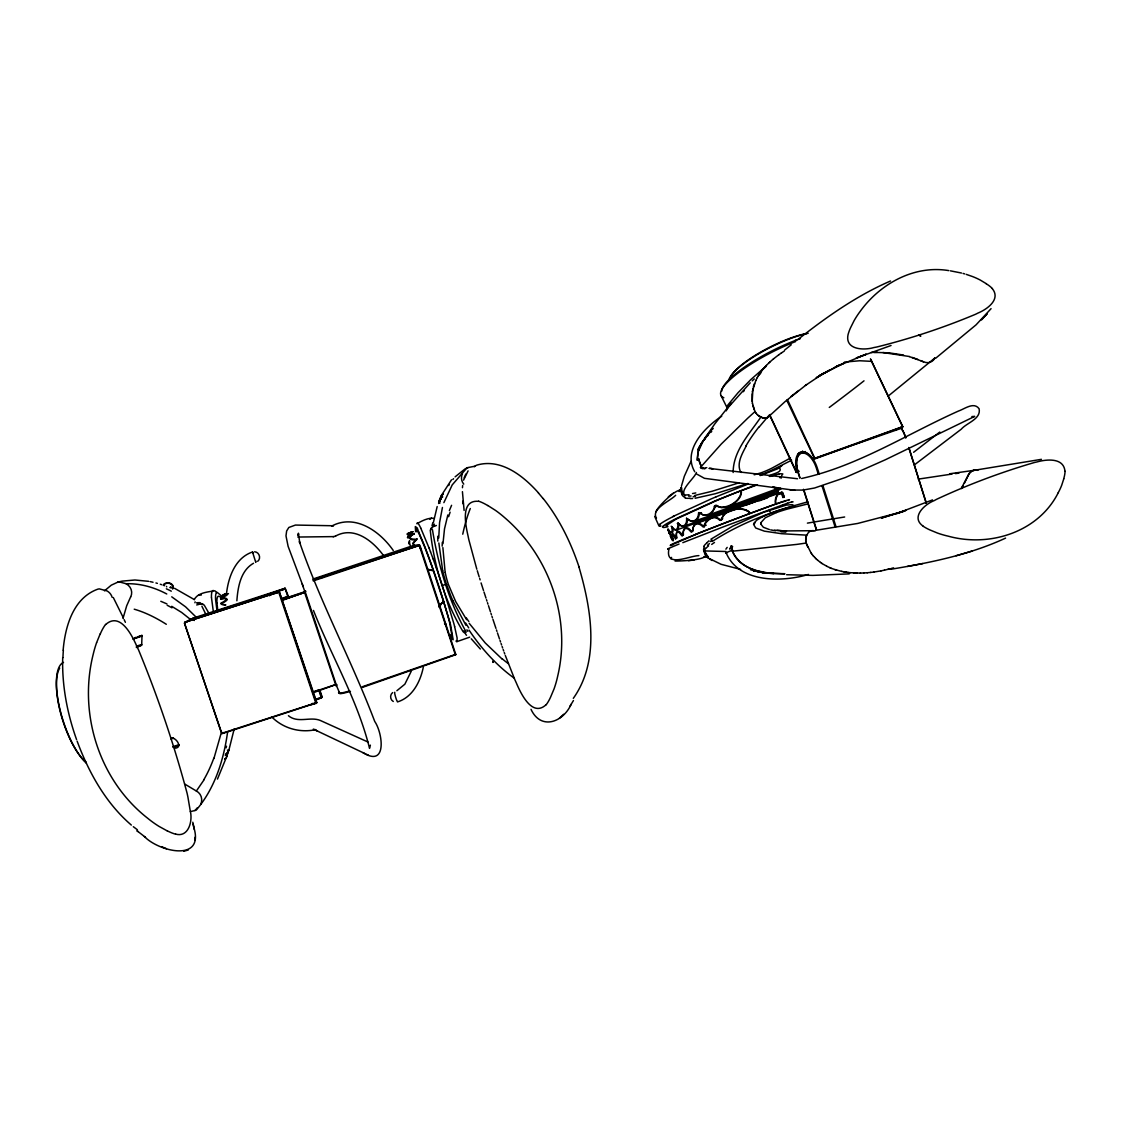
<?xml version="1.0" encoding="UTF-8"?>
<svg xmlns="http://www.w3.org/2000/svg" width="1121" height="1121" viewBox="0 0 1121 1121"><rect width="100%" height="100%" fill="white"/><g stroke="black" fill="none" stroke-linecap="round" stroke-linejoin="round"><path stroke-width="1.5" d="M282.254 598.81L288.447 596.456L285.07 588.203L287.943 596.961L288.377 596.064M136.342 646.985L141.666 645.15L142.017 635.467M678.457 523.157L677.294 523.493L678.107 523.213M278.639 591.902L315.982 703.568L316.837 702.573L279.213 591.524L316.528 702.895L315.674 702.657M716.585 505.963C724.881 510.503 741.724 501.381 741.107 490.802M62.706 657.621C61.893 685.52 67.218 713.418 76.592 739.636M184.853 622.351L279.269 591.832L184.895 622.267L184.447 623.164L221.888 733.723L316.528 702.895L314.623 703.764A20.038 1.822 -18.8 0 1 308.976 705.151M698.915 512.535L703.806 515.282L708.038 515.184L780.65 489.12L780.51 488.195M432.44 529.658C438.213 564.9 448.638 600.968 466.238 632.16M672.67 540.588L673.161 539.776M416.928 538.837L416.381 539.958L416.802 538.64M221.047 604.023L225.839 604.92L222.084 604.611L221.608 603.294M315.646 700.022A20.038 1.822 -18.8 0 1 321.335 697.935L322.077 696.814L319.751 689.835M442.977 543.685L444.505 528.874L447.84 514.959M870.751 359.309L902.811 426.681L901.508 428.236L812.739 459.078L902.811 426.583M784.154 497.374L783.243 495.328A9.262 1.653 71.9 0 1 783.831 496.449M659.694 526.043L658.812 525.637L659.737 524.278M144.413 836.532C158.551 851.498 204.779 862.848 193.793 827.256L194.073 828.811L192.812 822.225M704.352 526.786C704.016 520.256 713.545 513.53 719.892 519.541M752.051 393.807L752.401 403.504M194.886 840.288L195.124 837.205M236.867 600.786C237.848 587.25 240.595 570.547 253.528 563.26M805.831 538.977L805.733 541.527M63.14 650.194C65.144 626.737 73.103 598.194 97.555 589.254A7.903 7.581 -13.9 0 1 99.349 588.889L106.999 590.907A11.364 10.93 -15.3 0 1 112.156 597.339M462.455 487.719L462.665 485.435M416.914 523.787C420.935 521.335 428.53 517.271 434.149 518.406M692.876 530.85A10.341 6.502 69.9 0 1 696.197 523.535A10.341 6.502 69.9 0 1 703.456 526.394C705.151 523.339 712.199 513.082 719.514 520.004M871.76 361.368L859.737 360.752L844.435 362.097M753.522 524.306L755.708 527.991L764.312 531.144L781.435 533.68L806.7 535.151L806.083 537.015M680.671 490.522L681.4 487.369M412.906 531.69L407.105 534.325L408.576 534.297M805.901 538.472L805.649 540.518M227.633 731.705C223.85 759.52 214.896 788.357 196.427 809.852A7.076 6.852 -71 0 1 194.956 810.525L190.402 811.59C192.686 821.104 188.58 837.625 175.759 834.136M656.093 511.68C656.766 507.154 680.125 484.678 681.162 491.685A11.855 8.716 75.1 0 0 682.143 494.907M226.526 593.415C228.376 576.993 235.396 557.669 252.519 552.008C252.996 552.233 253.122 552.919 253.388 553.354M805.775 538.5L806.083 537.491M433.351 522.652L437.19 506.552M752.177 392.07L755.82 380.467M430.268 530.037C433.785 565.152 444.841 601.613 463.211 631.88M673.441 540.308A10.047 1.71 68.9 0 1 672.53 533.722A10.047 1.71 68.9 0 1 676.103 538.5L676.033 537.968M714.792 505.711A1.457 1.317 72.9 0 0 714.385 506.454C713.867 513.11 704.899 517.888 700.036 513.082M432.117 525.413L432.748 522.975M720.453 520.382A1.457 1.317 72.6 0 1 719.668 520.116L719.99 519.752A1.415 1.415 0 0 0 721.756 518.981C724.46 508.878 737.87 506.832 746.46 510.125M438.801 503.427L440.987 496.785M439.138 501.423L440.959 497.178M440.637 498.509L440.455 499.363L440.623 498.607M679.116 491.587L679.48 490.045A2.985 2.929 15 0 0 681.246 487.663M394.802 692.26C393.695 691.153 396.988 702.573 397.38 701.2M701.438 512.647L698.831 513.558L699.798 512.815M805.859 537.996L806.475 536.048M440.525 499.153L440.413 499.63M220.977 733.779L213.901 758.553M752.962 388.469L752.177 401.444M440.399 499.728L440.343 499.966M227.059 755.148L228.768 749.935M234.219 728.846L228.866 750.215M227.017 755.358L226.974 755.736M123.002 618.442L126.687 605.802L130.667 596.834M227.045 755.442L228.642 750.215L227.395 750.075M463.548 480.138L468.088 470.89M698.229 451.539L697.234 460.297M442.445 507.463L439.572 522.624L438.731 538.038M423.276 667.359C420.347 681.708 412.458 697.346 397.437 701.942M438.857 501.605L438.619 503.455M783.649 496.687L782.99 496.953L783.999 496.757M440.231 500.414L440.245 500.246A27.142 1.485 -79.7 0 1 439.67 501.605M760.669 522.932L765.265 517.804L776.377 512.577M440.231 500.302L440.007 501.045M1063.787 478.807L1061.727 485.183A91.333 72.991 48.4 0 1 1058.28 492.623M438.872 501.521L438.9 501.437A563.527 137.771 62.9 0 1 440.679 497.079M681.442 486.052L684.328 476.257L691.068 461.277M698.621 450.81L703.189 440.903L711.359 430.618M753.326 386.871L754.503 383.55M441.198 495.93L441.912 495.216M443.874 502.642L452.225 484.889L466.63 468.228A6.824 6.6 -61.6 0 1 468.06 467.569L474.659 466.238M902.811 426.751L813.44 459.428L814.617 457.858L787.587 399.833M441.184 496.337L441.926 494.851M778.675 488.181L726.898 507.168L721.335 507.673L716.795 505.893A1.415 1.415 0 0 0 715.016 506.566L714.469 506.454M217.46 779.095L226.862 756.171L226.344 757.642M96.602 642.683L100.259 633.701M411.253 671.227L404.849 684.202L396.876 690.718M439.236 607.148L440.189 604.99M449.381 510.545L451.581 505.305M685.057 495.818C679.074 490.045 694.179 478.779 696.435 472.502M704.17 546.726L703.596 549.402A4.666 3.419 67.2 0 0 703.848 551.084A11.883 8.772 67.5 0 0 705.165 554.194C709.579 560.038 679.466 561.215 675.038 561.018M228.628 750.916L227.045 753.186M465.846 474.029L464.122 477.84M370.378 745.157L369.538 748.366C357.641 700.177 331.606 656.472 313.46 610.441M438.9 606.713L439.852 604.822M977.596 470.316A9.192 8.436 81.4 0 0 968.222 475.206L961.272 488.49M968.376 475.192L964.326 483.347M228.32 751.112L227.031 752.948M675.865 538.556L676.257 537.618M671.143 526.225L672.082 526.73M755.736 380.551L757.376 377.469M298.62 534.255L297.99 535.53L298.41 533.204L299.811 543.195L299.391 541.611C320.55 603.126 351.686 660.661 374.736 721.462C382.807 733.148 387.334 767.927 362.896 752.611M673.189 544.245L695.721 534.465M194.269 599.637C197.744 592.491 208.352 591.958 214.742 590.753A112.142 11.21 71.7 0 1 216.619 592.519M409.375 540.939L409.74 543.937M441.366 495.468L451.525 479.774M705.221 548.183L704.759 550.929L726.002 551.504M698.915 447.503L701.998 442.767M1058.294 492.637C1038.48 532.251 989.591 547.524 948.464 536.23A94.626 76.396 48.2 0 1 937.492 533.064L930.22 530.065A42.78 34.849 49.2 0 1 923.242 526.31M780.65 489.12L779.698 488.308M670.232 536.188L672.684 539.411M746.278 445.822C742.368 453.501 736.665 462.637 740.308 471.366A157.164 32.495 -25.6 0 0 741.401 472.473M682.591 535.628L682.703 534.913M700.513 445.093L699.154 447.517A37.946 32.943 56.2 0 0 697.851 450.152M757.278 377.567L758.216 376.025M203.854 780.076L196.371 791.02A10.145 9.865 -70.5 0 1 200.771 804.233M753.901 523.171L756.829 520.102L762.462 516.795M531.018 709.341C540.897 730.528 563.022 722.442 571.135 704.31M727.011 408.913L726.296 410.818M570.057 706.09L573.448 700.527M961.398 488.462L962.967 485.925M448.68 485.505L449.241 484.58M758.132 376.11L761.033 371.836M705.221 554.152L705.922 553.536A8.758 5.983 68.5 0 1 704.661 550.957L703.862 551.084M991.076 308.653L976.069 324.838L935.46 358.426M701.003 443.902L714.609 424.144L731.228 403.112M759.015 374.68L759.954 373.279M727.193 408.619L750.215 382.822M720.032 519.696L722.737 518.701M174.554 748.197C184.264 748.183 174.47 735.124 170.868 738.921L173.531 738.207M725.876 549.164L727.165 547.384M704.787 438.115L711.26 430.394M321.657 697.71L315.898 699.462M808.451 574.442C781.519 582.514 738.529 582.752 726.156 552.821C727.641 551.798 734.521 549.528 732.335 550.257M702.559 441.618L705.978 437.316M682.885 494.333L682.283 494.809A4.652 3.405 75.4 0 0 683.123 496.267L685.295 497.738M760.935 371.92L762.042 370.49M686.472 518.28L686.991 519.065L686.613 518.21M759.253 426.919L769.23 415.092M761.944 370.575L763.093 369.187M257.69 561.341C261.375 558.44 259.287 552.022 254.635 551.784M452.884 479.466L453.529 478.667M573.307 698.355C600.324 660.311 591.131 608.689 578.926 566.904M783.075 494.851L781.869 492.119L781.757 493.198M705.305 438.409C699.84 444.154 697.192 452.225 697.374 460.1M546.193 704.605C532.279 717.776 520.845 693.605 516.277 682.801A161.284 152.554 52.4 0 1 514.637 679.172L505.305 655.463M429.875 519.373L431.487 518.112M814.603 458.615L786.76 400.253M762.995 369.271L766.358 366.133M416.55 530.443L416.339 531.788M392.616 692.582C389.688 694.81 390.038 699.714 393.275 701.48M105.696 624.523C120.143 611.548 131.97 635.215 136.902 646.439A169.551 166.454 -33.9 0 1 138.654 650.166C157.837 696.659 174.049 744.512 187.053 793.093A172.746 165.179 -51.5 0 1 187.922 797.115L190.388 811.744M409.655 540.826L408.661 543.293L410.23 545.24M764.074 367.996L765.265 366.665M698.887 555.638C689.219 555.694 664.473 568.655 669.041 548.491M414.336 533.582L413.887 534.423M743.237 391.719L744.134 390.767M706.889 436.293L707.813 435.284M707.099 436.335L708.038 435.326M407.455 533.596L412.878 531.69M765.181 366.749L766.4 365.446M703.442 526.338L704.002 526.898M455.098 476.859L464.963 468.984A1078.64 176.039 67 0 1 468.06 467.569M316.612 702.587L222.084 733.26L223.948 732.531M706.945 542.746L708.948 540.826M766.302 365.53L768.712 363.12M104.463 590.837L111.329 585.148L117.649 582.219A1139.553 252.365 78.4 0 1 122.343 581.112L134.954 579.991L148.687 581.337M304.548 591.412L305.501 590.893M671.563 557.389L670.961 558.804M711.919 429.735L713.236 428.446M698.537 512.745L698.831 513.558M707.547 545.296L709.425 543.587M252.519 552.008L255.77 562.364L255.798 561.032M220.977 597.675L226.75 594.172L222.533 594.971M770.575 414.882L785.246 401.458L806.588 384.573L805.41 385.442L824.453 372.718L816.214 377.791L838.662 365.278M432.468 525.595L434.486 524.18M768.628 363.204L769.903 361.999M752.233 380.874L754.307 378.926M559.435 718.197L563.639 714.273M710.728 432.384L711.723 431.459M287.887 597.017L287.663 597.143A20.122 0.729 -18.4 0 0 282.072 599.062M769.805 362.083L773.56 358.79M663.436 525.875L662.497 527.136L663.31 527.487A71.296 3.994 -21.5 0 0 665.243 527.29L667.822 526.744M934.69 358.145L888.35 395.979M691.937 531.76C693.675 530.667 689.947 531.004 691.699 531.858M758.665 375.003L760.739 373.195M474.295 466.756L475.654 465.733A7.497 7.329 6.8 0 1 477.238 465.005C501.311 458.237 523.507 476.075 538.528 492.96M222.575 732.503L221.608 733.344L184.517 623.164L193.33 618.063L285.154 588.245M781.645 475.654L782.836 473.931L780.636 473.735A65.172 4.008 -21.5 0 0 779.179 473.973M805.438 451.539L802.272 453.066M442.333 494.907L443.341 494.165M795.98 472.025L798.586 470.764M764.214 367.842L750.79 379.613L738.024 392.742L727.949 404.891L726.87 407.245L727.991 407.82M179.122 745.409L173.11 747.357M773.476 358.874L778.787 354.768M784.728 349.99L791.272 344.764M703.736 526.071L706.258 525.16M314.973 692.105L335.627 684.623L304.59 592.406L305.094 591.51L336.566 685.73M798.713 390.5L791.216 396.4L792.435 395.447M797.984 339.453C826.681 316.865 856.864 295.566 890.522 281.007M710.91 539.215L732.545 526.239L763.331 512.409L786.227 505.123L792.183 504.632L795.055 506.146M913.615 452.281L939.804 432.033M914.526 464.795L961.272 429.189C966.666 422.785 981.337 419.1 979.095 408.745C973.869 401.486 964.578 408.997 958.539 411.015C906.749 434.205 857.579 466.196 801.641 478.485M302.208 583.999L304.772 591.482M721.714 416.213C704.913 427.185 682.185 450.334 694.74 471.759M226.96 595.195L222.056 597.815M442.08 494.767L443.299 493.913M800.156 453.192L803.365 452.155M712.185 541.471C735.754 526.267 762.014 515.085 788.932 507.407M778.689 354.853L781.519 352.849M675.655 495.286C670.498 500.891 650.488 508.976 656.486 518.098M785.555 501.423L785.737 501.059A70.833 1.415 -20.6 0 0 785.246 501.143L780.664 502.502A46.872 0.939 -20.6 0 0 776.096 504.044M781.421 352.947L784.336 351.013M668.13 529.042L670.12 534.549L668.943 530.681M416.48 539.369L413.285 542.802L414.181 546.081M416.353 539.986L412.962 543.335L413.495 546.473M335.459 685.337L336.538 685.786L339.901 693.675A18.525 1.681 -18.7 0 0 350.453 691.335M793.093 501.872L791.608 501.956M790.501 457.999L771.851 468.2A27.717 6.166 -27.2 0 1 760.963 472.866L754.195 474.786M284.734 588.385L268.143 594.578L277.083 592.154M829.708 369.944L818.624 376.081L844.365 362.938L835.229 367.057L866.225 354.208L856.234 358.019L891.055 345.492M791.622 460.213L772.131 470.063A35.466 6.754 -26 0 1 760.276 475.024M760.122 475.556L777.568 468.844L781.813 465.776M788.245 500.583L789.464 499.644A74.911 1.499 -20.6 0 0 788.946 499.728L787.741 500.05A62.328 1.247 -20.6 0 0 786.424 500.442L783.369 501.409A50.431 1.009 -20.6 0 0 778.619 503.021L777.694 503.343A43.677 0.869 -20.6 0 0 766.498 507.337L746.754 514.623M362.293 687.439L455.827 654.678L419.899 545.282L321.755 577.329M672.796 516.571L711.499 498.775A74.084 4.386 -21.6 0 1 715.941 496.883M184.895 622.267L193.33 618.063L194.311 620.502M783.313 495.748C779.221 487.229 773.406 499.265 775.9 504.044L750.117 513.446M493.24 661.082L493.506 661.054A5.213 3.055 3.3 0 0 493.268 662.161M1005.579 538.108C969.385 554.881 929.884 562.784 890.761 569.286M708.85 514.889C713.895 513.642 713.39 506.636 717.664 505.571M455.995 641.016A114.846 5.171 71.6 0 0 456.92 641.52L457.13 638.017L454.608 626.485M731.032 545.983L732.027 548.673M765.054 515.562L773.84 512.045M136.468 647.504L141.54 645.29M133.273 639.068L141.933 635.425L137.379 636.896M172.844 737.758L171.541 738.178M715.422 501.059L676.033 519.149L666.084 525.637L667.612 526.043M715.955 496.883L747.525 484.258M778.492 488.027L773.812 487.046M932.532 499.91L896.744 513.516L905.838 510.419L881.33 518.098L903.12 511.568L857.705 523.451L815.499 530.373M192.938 618.918L279.661 590.669M682.829 542.662L722.456 527.192A74.14 1.289 -20.4 0 1 727.053 525.455L782.01 505.179M695.314 534.493L722.499 523.843A71.043 1.401 -20.6 0 1 726.828 522.176L749.907 513.53M698.089 533.512L684.16 539.019A108.345 2.102 -20.6 0 0 670.68 544.876L670.26 545.577A71.338 1.387 -20.6 0 0 672.082 545.086L672.964 544.82M455.406 655.098L454.65 654.916M697.893 533.47L724.026 523.339A56.723 1.121 -20.6 0 1 746.642 514.749M768.992 475.935C771.43 473.903 783.397 472.544 779.501 467.891M737.814 491.937L741.051 490.676M755.26 485.085L718.127 499.644A70.987 4.036 -21.5 0 0 713.853 501.437L676.271 518.519A108.275 6.053 -21.5 0 0 663.394 525.903M456.948 641.618L469.699 637.162M694.838 521.111L778.044 491.222M684.356 526.057L772.355 494.417M730.191 510.139L779.025 492.567M746.278 504.926L781.813 492.147M676.706 529.953L764.256 498.467M695.819 523.661L736.259 509.102M759.267 500.821L767.493 497.864M794.649 340.672L800.394 338.626M222.869 595.433L226.946 594.438M757.46 484.833L741.303 490.648C742.452 498.383 733.54 504.8 726.898 507.168M798.152 471.352L796.12 472.081L769.609 415.05M798.895 471.268L797.031 471.423A19.071 10.117 70.3 0 1 798.755 453.22A19.071 10.117 70.3 0 1 811.758 457.508L812.795 459.035M798.713 471.731L796.597 472.431L797.83 471.03A18.623 9.879 70.3 0 1 796.835 466.35L796.737 465.509M895.623 429.946L901.606 427.269M362.153 686.809L455.799 654.272L454.706 653.935M313.221 578.954L413.733 545.366L414.742 546.263M313.179 579.683L417.558 545.521M778.002 488.882L772.677 487.06M747.889 483.501L715.254 493.73L695.118 498.256M787.04 503.441L790.235 502.39A65.228 1.037 -20.6 0 1 791.664 501.942M281.833 599.385L305.753 591.384M282.786 599.777L293.828 596.078M295.047 595.671L304.842 592.392M442.697 585.302L446.102 584.349M322.035 578.002L419.226 545.352M321.321 577.469L320.48 577.749M321.601 578.156L320.27 578.59M739.243 482.745L711.989 491.292L694.474 495.524M319.625 578.044L318.336 578.45M312.675 692.189L335.627 684.623L336.454 685.127M319.373 578.884L318.49 579.179M281.609 599.861L304.492 592.364M282.016 600.492L305.416 592.084M134.366 637.877L135.879 637.387M281.091 590.207L285.393 588.805L269.979 594.466L269.572 595.755M133.133 638.998L142.101 636.069M136.524 646.172L141.792 644.449M317.495 578.73L313.263 580.089M317.621 579.459L315.001 580.3M172.9 746.628L178.912 744.75M433.168 570.491L427.633 569.258M321.195 695.945L322.007 696.73M314.104 580.594L313.221 580.874M277.672 592.687L274.953 593.513M769.763 476.481L770.744 476.173M956.059 555.75L971.795 551.14M273.972 593.808L270.876 594.676M891.195 568.501L893.577 567.843M268.367 594.368L270.595 594.747M183.802 851.259L188.23 850.026M440.147 502.923L439.32 503.049M335.053 536.356C353.774 525.483 372.957 540.883 383.662 555.778M807.807 501.83L786.76 507.757A35.536 3.952 -16.3 0 0 773.658 512.059M198.543 595.181L201.318 595.013M884.357 570.169L890.06 568.795M887.902 569.37L890.172 568.781M225.419 758.707L224.775 758.777M775.886 474.715L779.193 473.959M726.8 553.045L725.749 553.185M411.463 533.064L412.514 532.839M808.311 503.791L787.699 508.99A27.773 3.994 -15.1 0 0 776.405 512.577M796.036 472.095L796.653 472.431L769.875 415.092M880.924 570.883L884.483 570.155M789.562 507.267L793.262 506.706M907.506 566.441L922.793 563.555M225.405 759.085L224.761 759.113M297.794 537.043L333.666 536.609M409.824 533.414L407.498 533.68M333.105 536.721L335.529 536.272M881.05 570.869L874.044 572.018M681.162 491.685L682.03 491.544A8.744 5.955 73.4 0 0 682.843 494.305M682.423 535.712L682.591 534.927M918.225 479.129L952.023 474.057M977.358 469.797L1041.437 459.33M949.851 473.749L975.985 470.063M802.51 452.253L803.519 452.211M955.456 473.594L958.875 473.16M870.611 572.439L874.17 572.004M691.082 495.986L688.616 496.155M419.03 544.848L413.733 545.366L414.153 546.95M867.178 572.761L870.723 572.425M170.658 587.222L169.874 587.502L172.746 587.726M849.228 573.882L812.935 575.395L786.592 574.723M692.638 498.509L689.919 498.579M863.745 572.971L867.29 572.747M732.644 551.168A5.143 4.708 58.3 0 1 732.363 550.257A5.423 4.988 58.5 0 0 732.531 551.196L796.779 544.4A908.963 62.033 -16.1 0 0 806.069 543.04L810.959 552.737M779.81 477.7L780.384 477.672A74.855 4.302 -21.4 0 1 780.959 477.756L781.267 478.107M705.123 468.564L702.573 468.494A26.946 1.864 1.6 0 1 701.844 468.382L700.905 467.905A9.585 5.647 -64.1 0 1 700.415 467.457L721.223 444.084L747.777 418.147A900.443 121.334 -27.4 0 1 755.008 411.603L752.934 405.41M813.496 530.695L783.705 530.948M784.644 573.686L770.127 573.392L756.339 570.645M784.742 573.91L761.972 572.705M704.857 468.578L700.583 467.583M170.616 587.404L173.223 587.698A5.353 4.302 -0.1 0 0 170.056 583.214A5.353 4.302 -0.1 0 0 163.806 584.293M860.339 573.083L863.871 572.957M871.129 352.484L877.379 352.302M414.266 533.428L413.831 534.142M874.198 352.4L888.855 352.821L903.526 355.049M221.033 597.857L221.622 597.353M853.585 572.943L860.466 573.069M773.77 573.406L762.098 572.509M773.672 573.602L762.672 572.467L751.771 568.992M797.549 478.751L709.369 468.424M793.009 490.045L803.014 490.087L814.575 487.999L845.29 477.532L885.436 459.722L974.695 416.409L971.879 416.55M857.075 573.055L850.222 572.691M338.934 693.24L339.032 693.24A19.225 1.738 -18.7 0 0 349.163 691.054M882.956 352.526L909.383 356.506M197.871 602.86L196.707 602.958A4.904 1.625 -22.1 0 1 197.674 602.692L200.113 602.65M774.499 530.205L786.508 531.074L777.119 530.373M721.812 519.009C724.012 510.952 737.73 506.762 746.334 510.447M444.617 623.64L444.617 623.248A1.457 1.135 -20.6 0 1 445.107 623.865M696.912 474.155L704.45 478.317L791.678 489.891M789.759 489.709L794.873 490.227M848.527 572.509L850.349 572.677M948.786 270.609C914.133 264.808 879.999 283.823 860.115 311.47A94.038 77.811 80.9 0 0 854.076 320.704L850.685 327.5A42.402 35.354 79.7 0 0 848.037 334.689C844.814 349.892 863.955 350.551 873.96 347.524A136.972 113.725 75.2 0 0 876.804 347.006C910.42 338.668 943.532 327.696 975.48 314.3A132.937 108.162 75.8 0 0 977.96 313.067C987.055 309.368 1001.095 299.377 992.309 288.629M731.691 546.151L731.144 546.207A5.283 4.932 54.7 0 1 732.686 546.698M845.108 572.032L848.653 572.495M704.128 556.562L705.165 556.885A2.985 2.971 -78 0 1 708.15 557.529L707.729 556.31M950.384 270.834L961.51 273.034M846.944 572.285L843.398 571.738M775.676 530.808L770.716 529.883M702.573 468.494L701.788 468.312M761.117 572.355L756.507 571.43M841.689 571.402L843.524 571.724M757.908 571.962L759.463 572.27M740.561 569.384L721.097 564.297L707.701 557.782M150.144 581.617L153.045 582.247M841.801 571.388L834.865 569.608M708.15 557.529L705.838 556.619M478.555 501.325C460.128 499.644 465.551 524.824 468.06 536.034A159.785 152.288 63.5 0 0 468.886 539.93L476.817 569.216M769.398 529.56L763.345 527.262L760.641 523.885M155.945 582.962L157.388 583.368M753.438 570.617L754.965 571.051M753.312 570.813L754.839 571.248M963.093 273.454L964.677 273.888M909.285 356.59L923.634 361.803A9.178 8.253 42.9 0 0 934.732 358.033M836.672 570.113L831.516 568.417M966.246 274.365L972.439 276.523A90.717 74.364 80.7 0 1 980.202 280.026L986.172 283.613M160.289 584.237L161.732 584.714M912.186 357.459L917.917 359.463M755.582 570.603L749.781 568.123M750.397 569.636L751.925 570.155M163.19 585.204L164.633 585.723M160.807 601.29L166.931 603.911M711.933 468.718L712.69 469.223M829.876 567.744L831.642 568.403M161.494 846.649L166.454 848.695M667.85 549.178L668.55 549.094A74.294 1.079 -20.7 0 1 668.41 549.15M812.795 459.204L812.108 457.802M315.225 730.023L313.824 729.617L315.716 729.659C299.839 733.036 283.221 728.482 271.632 716.823M829.988 567.73L826.639 566.231M920.733 360.626L923.522 361.887M750.776 568.767L748.8 567.646A36.11 31.514 60.2 0 1 739.047 560.99L737.1 558.987A23.359 20.5 60.5 0 1 732.419 551.238M367.954 742.018L320.312 720.467C310.181 716.277 297.934 723.62 288.419 715.716M313.305 729.112L317.523 731.102M366.399 754.265L368.487 755.26M315.604 730.191L364.956 753.592M167.183 830.871L158.972 826.359A111.918 106.313 -86.8 0 1 147.622 818.204C99.096 780.23 78.246 713.657 93.197 654.328A108.821 104.197 86.5 0 1 96.588 642.683M174.54 588.301L194.353 599.595M427.732 569.79L433.323 570.701L443.482 601.501M196.371 791.02L184.965 784.196M166.763 593.99C154.362 587.348 140.349 583.326 126.211 583.747L119.246 581.897A7.132 6.726 21.7 0 0 117.649 582.219M826.766 566.217L822.001 563.527M171.723 606.321L181.602 612.416L191.453 620.221M920.705 336.006L918.884 334.997L920.593 336.09M731.593 545.927L732.167 548.926M760.486 416.802L758.258 415.485M487.761 505.473L495.552 510.433A105.934 97.275 63.7 0 1 504.632 517.622C549.332 555.862 571.346 618.484 557.712 676.047A108.695 99.559 60.7 0 1 554.054 688.911L550.593 697.122A48.89 44.994 57.5 0 1 546.277 704.675M171.737 596.834L185.568 606.825L196.89 617.881M709.509 558.875L712.101 560.514M464.178 632.65L465.397 633.337A23.233 8.66 -40.4 0 0 466.532 635.257M820.474 562.476L822.113 563.513M758.679 415.793L760.921 417.04A9.543 7.118 54.1 0 0 770.169 414.588M716.613 505.515L716.641 505.543A1.625 1.485 74.4 0 0 715.31 505.403M220.291 596.89L218.469 596.204A109.788 10.579 71.9 0 0 216.928 602.986M923.284 526.239C910.294 517.384 924.503 504.31 934.157 500.639A139.761 113.697 53.7 0 1 936.68 499.265C968.194 484.594 1000.941 472.291 1034.305 462.539A135.753 107.938 53.4 0 1 1037.051 461.922C1046.678 459.218 1063.787 457.508 1064.95 471.254M513.894 677.939C496.099 665.019 481.245 648.344 469.054 630.114M137.379 829.764L133.315 826.695M138.065 831.558L136.93 830.717L145.506 837.345M820.586 562.462L817.489 560.122M757.095 414.49L758.357 415.415M502.124 659.05L485.225 642.936L469.209 623.332M131.339 825.07C105.696 803.056 88.783 772.509 77.139 741.177M816.06 558.833L817.615 560.108M814.659 557.445L816.172 558.819M739.103 560.92L737.184 558.861A23.149 20.234 60.4 0 1 732.588 551.196M465.355 632.65L464.598 631.824M813.328 555.974L814.785 557.431M756.829 414.041L755.862 412.85A6.656 4.904 53.6 0 1 755.106 411.519M471.254 638.788L480.32 649.031M812.052 554.405L813.44 555.96M393.275 550.509C380.005 531.312 355.119 513.474 331.62 526.113L333.483 525.763L295.426 525.062L288.826 527.473L286.64 530.99L285.995 535.88L288.111 546.347L303.301 586.787M543.167 498.481C559.281 518.757 570.841 542.354 578.997 566.862M900.724 427.647L901.48 428.25L902.601 426.695L870.414 358.986M221.636 596.064L217.18 592.336A113.894 10.972 71.9 0 0 215.554 599.315L216.928 610.048M810.833 552.751L812.165 554.391M707.631 556.17L705.936 553.508M419.072 544.89L455.406 654.832M450.922 635.032L452.001 635.845L449.465 621.861A58.124 2.424 71.6 0 0 444.589 604.794M466.602 619.661L455.658 601.487L448.26 584.153A28.445 6.684 71 0 1 445.205 572.453M669.783 531.886L669.083 530.723M201.892 606.209L206.278 615.247M465.972 625.336L452.87 600.758M672.166 540.154L670.652 536.987M113.291 597.521L123.282 617.685M721.125 395.699L726.898 407.427M782.402 495.72C779.347 488.336 773.98 500.064 776.068 503.988M420.795 528.187L429.049 547.959M670.933 536.469L670.414 535.081L672.67 539.285M671.451 537.59L671.983 538.739M124.137 619.633L125.398 622.323M418.694 531.915L423.612 543.559A76.354 3.167 71.6 0 1 424.803 546.586L426.512 551.056A63.659 2.648 71.6 0 1 427.886 554.741L430.338 561.467A51.594 2.158 71.6 0 1 433.309 569.832L433.813 571.29A44.7 1.878 71.6 0 1 438.914 586.381L443.902 601.935M419.843 535.572L424.551 546.726A72.206 2.985 71.6 0 1 425.672 549.598L430.38 562.21A47.937 2.004 71.6 0 1 433.309 570.435M654.692 516.445L658.812 525.637M209.417 614.112L204.218 605.102A46.409 20.682 -44.7 0 0 202.046 604.135M807.807 547.202L806.195 543.026A6.684 5.016 78 0 1 805.859 541.513M493.212 661.166L493.226 661.208A5.409 3.041 4.9 0 0 493.016 662.413M430.506 551.812L433.126 558.889M504.226 652.464L504.758 653.963M754.139 409.543L752.485 403.42M503.161 649.465L503.693 650.965M502.096 646.467L502.628 647.966M436.293 567.758L436.826 569.3M501.059 643.454L501.577 644.953M681.414 487.397L681.554 488.238M500.022 640.441L500.541 641.955M499.504 638.942L497.458 632.903M446.564 584.461L451.006 596.428A45.33 8.982 71.2 0 0 452.884 600.632M192.896 618.932L193.373 620.319M496.449 629.89L496.953 631.403M319.457 690.144L321.769 697.066M319.191 689.947L319.961 692.26M320.116 692.722L321.04 695.482M495.944 628.377L492.932 619.31M488.462 605.69L490.452 611.744M490.942 613.257L491.446 614.77M491.937 616.284L492.441 617.797M485.982 598.124L484.006 592.042M486.472 599.637L486.976 601.15M487.467 602.664L487.957 604.177M321.503 696.87L321.307 697.276A19.337 1.752 -18.8 0 0 315.73 699.336M667.948 529.252L669.223 533.582M483.515 590.529L481.077 582.92M800.002 477.868L798.166 472.123A18.328 9.725 70.3 0 1 802.09 452.352A18.328 9.725 70.3 0 1 817.265 467.933L819.157 473.805M803.673 489.373L816.48 529.56M799.805 477.994L797.97 472.235A17.67 9.374 70.3 0 1 801.739 453.164A17.67 9.374 70.3 0 1 816.382 468.186L818.26 474.071M803.477 489.499L816.298 529.701M822.912 485.589L835.972 526.604M822.015 485.855L835.061 526.856M802.58 451.034L803.309 453.318M926.366 503.175L908.795 447.489L926.226 503.301M479.648 578.366L480.124 579.893M783.383 494.473L782.57 492.497L782.654 493.73M783.439 494.669L784.224 497.192M479.171 576.839L477.294 570.743M443.622 601.711L449.885 622.253A72.893 3.027 71.6 0 1 450.642 625.098L453.136 639.727A111.848 4.61 71.7 0 1 450.11 635.004M443.916 602.65L444.547 604.695M783.425 497.234L783.047 495.692M668.326 529.869L669.181 533.12M682.072 491.544L681.568 488.378M442.711 570.813L438.843 542.984M193.19 824.047L194.073 828.811M733.148 472.502C733.092 451.104 749.346 434.009 760.837 417.124A9.543 7.118 54.1 0 0 770.253 414.504M321.349 697.879L318.742 689.919A19.337 1.667 -18.7 0 0 314.609 691.419M417.404 528.103L417.643 529.392M213.396 612.164L211.491 597.633M415.611 531.648L415.302 526.66A111.652 4.582 71.6 0 1 418.665 531.844M445.149 572.397L442.865 547.566M217.894 611.239L216.956 603.056M287.677 597.059L287.579 596.456A19.421 0.701 -18.4 0 0 282.128 598.32M464.108 510.447L462.427 491.671M462.959 501.087L463.323 504.044L463.099 502.138M986.144 283.697A38.731 31.514 79.6 0 1 992.393 288.517M728.888 380.327A52.169 12.569 -26.9 0 1 757.25 354.614A52.169 12.569 -26.9 0 1 806.7 333.652M730.78 377.076A49.997 12.079 -26.9 0 1 761.776 351.476A49.997 12.079 -26.9 0 1 808.199 333.259M806.868 535.165A9.585 7.258 77.3 0 1 815.023 531.074M968.348 475.178A9.192 8.436 81.4 0 1 977.722 470.302M1065.09 471.296A39.123 31.024 49.5 0 1 1063.703 478.765M695.805 492.918A56.554 26.526 -33.3 0 1 692.526 493.534M689.051 494.725A25.152 15.302 -47.3 0 1 685.477 494.95M668.298 496.869A103.678 22.518 -20.5 0 1 673.399 493.086M695.552 496.421A58.782 38.787 -46.6 0 1 693.114 496.785M689.933 498.158A22.812 17.614 -74 0 1 685.225 498.074M660.073 524.152A111.189 6.642 -21.6 0 1 673.875 516.192M660.984 525.973A74.238 4.526 -21.3 0 1 659.737 526.015M770.589 476.257A53.43 3.307 -21.5 0 1 775.746 474.786M755.778 412.934A6.656 4.904 53.6 0 1 755.008 411.603M864.011 380.832A622.687 111.105 -29.7 0 1 829.274 407.441M701.101 465.719A14.475 7.188 -88.5 0 1 698.873 459.148M745.941 445.962A554.881 108.261 -26.4 0 1 758.833 427.087M699.266 513.656A10.327 7.455 73 0 1 687.607 518.981M778.619 489.232A10.117 3.475 69.3 0 1 776.489 491.46M687.439 519.247A9.907 5.773 71.6 0 1 678.429 523.577M773.84 491.671A9.697 4.722 69.8 0 1 769.889 494.599M762.812 498.901A9.599 5.899 70.1 0 0 766.175 496.113A9.094 5.647 70 0 1 763.653 498.088M678.695 523.829A9.809 4.372 70.6 0 1 672.025 527.22M672.88 527.837A10.047 2.943 69.8 0 1 668.606 529.939M686.655 519.247A9.374 5.521 71.7 0 1 678.051 523.367M698.523 513.614A9.823 7.202 73.4 0 1 687.299 518.729M671.983 527.879A9.543 2.634 70.2 0 1 668.186 529.729M677.855 523.843A9.29 4.092 70.8 0 1 671.633 527.01M773.924 491.488A9.178 4.428 69.5 0 1 771.15 494.039M778.759 489.148A9.627 3.139 68.8 0 1 777.498 490.76M715.506 501.031A56.681 3.237 -21.5 0 1 737.814 491.923M709.187 468.382A2.69 0.729 9.5 0 1 712.157 468.578M705.333 467.933A12.443 2.298 8 0 1 706.776 467.695M697.935 449.479A38.114 33.098 56.2 0 1 698.271 448.82M701.284 465.832A14.461 7.23 -88.1 0 1 698.972 459.021M703.399 468.382A19.099 3.797 9.3 0 1 702.727 467.457M721.77 391.047A63.308 15.049 -26.9 0 1 796.933 339.859M723.83 397.717A65.48 15.526 -26.9 0 1 736.721 374.064A65.48 15.526 -26.9 0 1 795.714 341.513M900.808 427.591A17.277 9.921 70.2 0 1 905.306 436.447L905.796 438.031L905.165 436.559A17.936 10.299 70.2 0 0 900.752 427.704M800.128 452.996A18.623 9.879 70.3 0 1 802.594 451.987M798.46 455.014A18.202 9.655 70.3 0 1 799.932 453.36L799.133 453.01A18.875 10.005 70.3 0 0 797.592 454.664M771.724 512.703A3.041 1.541 69.8 0 1 769.202 510.195M711.709 544.414A56.807 30.337 -8.1 0 1 714.497 542.466M705.866 548.449A25.251 16.689 7.1 0 1 708.57 545.927M694.319 559.813A103.819 14.839 -21.6 0 1 688.546 560.738M710.168 541.625A59.133 41.911 6.6 0 1 712.171 540.126M703.694 546.389A22.91 18.272 36.6 0 1 707.029 542.844M667.892 548.912A111.273 1.738 -20.6 0 1 679.06 544.049M782.668 504.926A53.472 0.841 -20.5 0 1 787.573 503.245M807.4 523.129A625.112 47.376 -11.9 0 1 844.659 516.991M762.7 516.739A44.209 4.904 -16.2 0 1 765.307 515.52M754.153 524.138A160.233 18.272 -15.4 0 1 754.951 522.904M760.879 523.815A157.641 20.08 -16.9 0 1 761.159 522.792M785.835 532.153A557.922 67.652 -16.8 0 1 781.099 531.76M746.418 510.265A6.936 6.852 2.9 0 1 750.271 513.278M782.486 496.505A9.557 1.471 72 0 1 782.976 497.626M778.843 493.815A10.117 2.214 70.2 0 1 779.838 494.347M683.432 534.815A9.907 4.848 69.6 0 1 685.421 527.949A9.907 4.848 69.6 0 1 691.391 531.312M676.832 537.856A9.823 3.377 69.2 0 1 677.546 531.34A9.823 3.377 69.2 0 1 682.339 535.221M683.235 535.137A9.388 4.638 69.3 0 1 685.155 528.678A9.388 4.638 69.3 0 1 690.83 531.816M746.292 510.601A6.502 6.432 -4.6 0 1 750.075 513.334M692.708 531.158A9.837 6.334 69.4 0 1 695.973 524.264A9.837 6.334 69.4 0 1 702.965 526.884M721.938 519.261A1.625 1.485 72.8 0 1 721.041 520.242M673.259 540.77A9.557 1.457 68.7 0 1 672.208 534.465A9.557 1.457 68.7 0 1 675.487 539.075M676.636 538.234A9.29 3.125 69.1 0 1 677.252 532.069A9.29 3.125 69.1 0 1 681.722 535.768M731.915 550.159A4.022 1.724 74.6 0 1 731.803 548.547M729.701 548.87A5.381 1.415 -61.7 0 1 730.738 547.482M731.691 550.117A4.344 1.864 75.1 0 1 731.621 548.197M748.814 567.801A36.334 31.738 60.3 0 1 738.963 561.131M729.995 548.842A5.185 1.373 -62.7 0 1 730.906 547.609M538.43 493.044A155.174 153.843 -45.4 0 1 543.054 498.565M478.611 501.157A45.849 42.458 66.1 0 1 487.705 505.571M196.707 604.976A23.933 8.281 -50.1 0 1 198.795 604.471M199.384 603.659A51.048 18.384 -68.7 0 1 202.775 603.897M194.914 602.79A110.853 23.163 72.1 0 1 195.152 601.865M198.921 603.729A20.5 7.945 -26.7 0 1 201.528 604.121M211.449 597.507A117.116 11.756 71.9 0 1 213.326 590.459M197.38 807.751A1200.073 281.974 65.3 0 1 194.956 810.525M126.183 583.803A10.257 9.725 21 0 1 130.709 596.848M134.226 609.193A621.454 177.945 70.6 0 1 166.314 624.285M166.342 588.819A590.851 181.462 82 0 1 171.317 591.173M167.183 605.284A585.12 166.875 75.7 0 1 171.989 607.82M213.775 758.272A646.999 183.255 70.5 0 1 203.756 779.824M227.255 599.371A10.902 2.284 -19.6 0 1 221.313 603.574M220.893 599.287A10.902 2.284 -19.6 0 1 226.554 598.726M224.859 594.494A10.327 1.065 -18.2 0 1 227.143 593.99M220.515 598.74A10.369 2.34 -20.1 0 1 226.442 598.922A10.369 2.34 -20.1 0 1 220.949 603.112M228.404 593.598A9.767 1.079 -18.2 0 1 228.236 593.92M224.256 594.032A9.767 1.079 -18.2 0 1 226.736 593.527M166.693 586.872A5.479 0.869 72.2 0 1 166.553 586.409M164.016 584.545A5.143 4.092 -0.6 0 1 169.972 583.593A5.143 4.092 -0.6 0 1 172.886 587.838L172.998 587.824A5.521 5.465 14.9 0 1 172.662 589.071M226.638 754.097A13.032 1.037 -79.6 0 1 226.358 755.162M225.685 753.704A28.179 3.335 -88.6 0 1 225.321 755.484M226.498 746.194A20.024 1.569 -78.1 0 1 226.092 747.833M313.067 703.371A19.337 1.752 -18.8 0 1 312.016 703.638M467.891 631.347A57.83 17.502 -80.7 0 1 466.925 629.764M434.373 526.408A23.163 8.66 13.1 0 1 436.363 525.497M430.814 528.636A49.52 19.716 31.8 0 1 433.491 526.169M464.57 632.02A60.058 23.177 -62.9 0 1 463.828 630.913M432.174 527.641A19.744 7.889 -10.9 0 1 434.093 525.777M430.59 530.107A44.686 21.061 7.2 0 1 431.823 527.991M436.868 569.454A47.741 2.27 71.6 0 1 442.277 585.414L453.837 623.528A76.06 3.419 71.7 0 1 454.622 626.513M417.208 522.947A114.776 5.171 71.6 0 1 420.739 527.991M429.063 548.015A66.615 2.999 71.5 0 1 430.52 551.854M433.182 559.113A54.691 2.522 71.6 0 1 436.321 567.913M463.744 484.118A9.809 9.529 -61.5 0 1 462.413 473.665M437.821 541.093A165.922 36.04 69.5 0 1 437.793 536.244M446.508 584.461A36.418 7.16 71.1 0 1 442.669 570.771M468.718 627.872A166.581 35.536 72 0 1 465.677 623.052M462.749 534.199A603.182 131.689 74 0 1 470.288 508.542M448.638 516.711A564.073 123.913 69 0 1 450.11 512.185M442.164 546.123A163.456 35.073 71.4 0 1 442.333 542.298M468.872 621.595A164.142 34.247 70.2 0 1 466.294 617.867M508.458 663.744A625.616 133.651 71.6 0 1 502.04 658.672M440.301 604.948A7.076 5.605 -31.4 0 1 443.566 601.627M415.359 539.846A10.551 3.545 -16.7 0 1 413.117 534.437M411.939 535.053A10.103 1.625 -17.3 0 1 411.085 532.685M408.576 537.968A10.229 1.569 -18.4 0 1 410.72 535.263M440.609 605.088A6.642 5.353 -32.3 0 1 443.608 601.809M445.135 623.64A1.667 0.883 -19.5 0 1 445.878 624.145M420.179 548.365A1.485 0.911 -17.7 0 1 420.851 548.617M412.08 534.367A9.571 1.611 -17.2 0 1 411.267 532.013M415.499 539.173A10.033 3.517 -16.4 0 1 413.313 533.792M408.38 537.197A9.739 1.667 -18 0 1 409.964 534.983M416.578 530.513A107.616 4.428 71.6 0 1 419.815 535.502M421.076 548.982A1.667 1.037 -17 0 1 420.964 549.766M445.878 624.523A1.485 0.771 -19.4 0 1 445.583 624.958M441.45 497.472A5.983 5.171 1.1 0 1 442.529 496.729M440.945 499.307A22.896 1.233 -87.7 0 0 440.889 498.214A22.658 1.135 -85.4 0 1 440.861 499.279M440.343 499.167A26.778 1.387 -81.2 0 1 439.908 500.765M441.912 497.486A5.857 4.876 -4.1 0 1 442.613 497.037M86.359 763.149A55.153 18.595 72.4 0 1 59.483 707.463A55.153 18.595 72.4 0 1 63.519 662.385M86.317 762.448A52.869 17.852 72.4 0 1 61.319 715.674A52.869 17.852 72.4 0 1 59.707 668.116M62.944 657.635A159.757 157.136 5.8 0 1 63.365 650.208M175.731 834.248A50.753 48.147 -78.2 0 1 167.225 830.801M100.372 633.757A47.208 45.849 81.1 0 1 105.542 624.411M304.141 592.378A20.038 0.729 -18.3 0 1 305.529 591.566M335.137 685.267A19.982 1.724 -18.6 0 1 335.796 684.342M338.528 692.722A19.225 1.738 -18.7 0 1 339.145 692.218M336.524 685.786A19.337 1.681 -18.6 0 1 336.917 684.623M982.641 318.546L981.421 319.849L987.069 313.866L982.641 318.546"/></g></svg>
